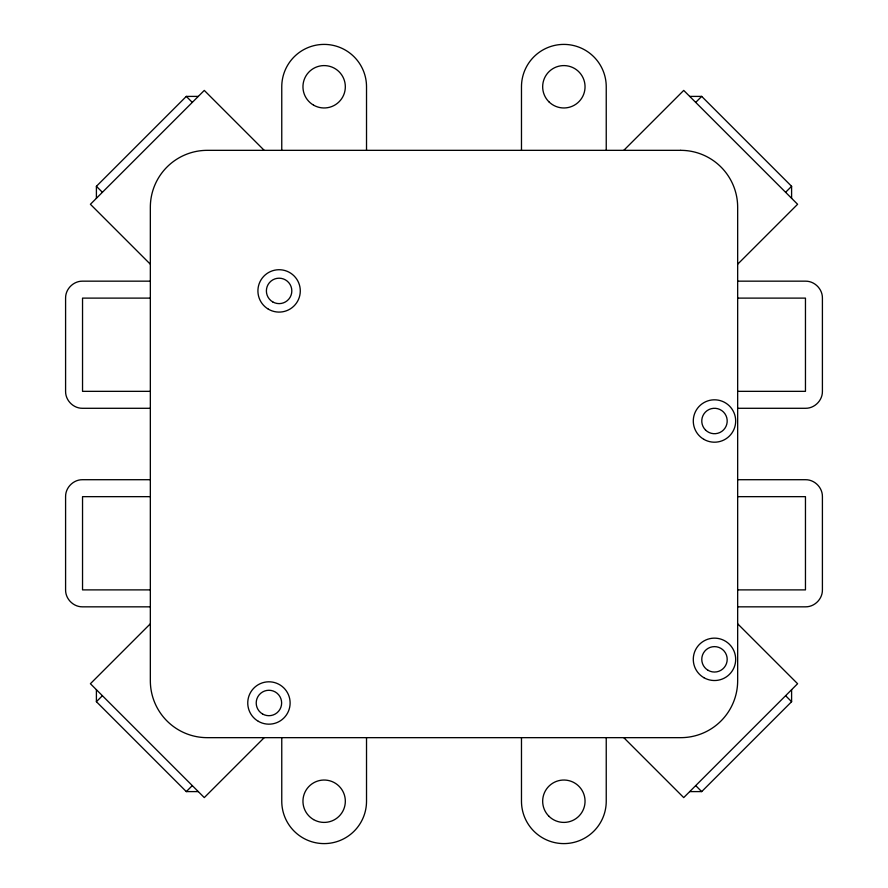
<?xml version="1.0" encoding="UTF-8"?>
<svg xmlns="http://www.w3.org/2000/svg" width="888" height="888" viewBox="0 0 888 888"><rect width="100%" height="100%" fill="white"/><g stroke="black" fill="none" stroke-linecap="round" stroke-linejoin="round"><path stroke-width="1.33" d="M96.404 198.29L96.404 186.302L186.302 96.404L198.29 96.404M150.338 623.787L90.41 683.716L204.284 797.591L264.213 737.662M623.787 150.338L683.716 90.41L797.591 204.284L737.662 264.213M198.29 791.596L186.302 791.596L96.404 701.698L102.398 695.704M695.704 102.398L701.698 96.404L791.596 186.302L791.596 198.29M186.302 791.596L192.296 785.603M785.603 192.296L791.596 186.302M689.71 791.596L701.698 791.596L791.596 701.698L791.596 689.71M689.71 96.404L701.698 96.404M150.338 281.163L82.54 281.163C73.449 280.997 65.423 289.022 65.59 298.113L65.59 391.342C65.423 400.433 73.449 408.458 82.54 408.291L150.338 408.291M737.662 281.163L805.46 281.163C814.551 280.997 822.577 289.022 822.41 298.113L822.41 391.342C822.577 400.433 814.551 408.458 805.46 408.291L737.662 408.291M150.338 298.113L82.54 298.113L82.54 391.342L150.338 391.342M737.662 298.113L805.46 298.113L805.46 391.342L737.662 391.342M150.338 479.709L82.54 479.709C73.449 479.542 65.423 487.568 65.59 496.658L65.59 589.887C65.423 598.978 73.449 607.004 82.54 606.837L150.338 606.837M737.662 479.709L805.46 479.709C814.551 479.542 822.577 487.568 822.41 496.658L822.41 589.887C822.577 598.978 814.551 607.004 805.46 606.837L737.662 606.837M150.338 496.658L82.54 496.658L82.54 589.887L150.338 589.887M737.662 496.658L805.46 496.658L805.46 589.887L737.662 589.887M264.213 150.338L204.284 90.41L90.41 204.284L150.338 264.213M737.662 623.787L797.591 683.716L683.716 797.591L623.787 737.662M186.302 96.404L192.296 102.398M785.603 695.704L791.596 701.698M96.404 186.302L102.398 192.296M695.704 785.603L701.698 791.596M606.238 150.338L606.238 86.78A42.38 42.38 0 0 0 563.858 44.4A42.38 42.38 0 0 0 521.478 86.78L521.478 150.338M606.238 737.662L606.238 801.22A42.38 42.38 0 0 1 563.858 843.6A42.38 42.38 0 0 1 521.478 801.22L521.478 737.662M366.522 150.338L366.522 86.78A42.38 42.38 0 0 0 324.142 44.4A42.38 42.38 0 0 0 281.762 86.78L281.762 150.338M366.522 737.662L366.522 801.22A42.38 42.38 0 0 1 324.142 843.6A42.38 42.38 0 0 1 281.762 801.22L281.762 737.662M96.404 689.71L96.404 701.698M680.719 150.338L207.281 150.338A56.932 56.932 0 0 0 150.338 207.281L150.338 680.719A56.932 56.932 0 0 0 207.281 737.662L680.719 737.662A56.932 56.932 0 0 0 737.662 680.719L737.662 207.281A56.932 56.932 0 0 0 680.719 150.338M703.884 439.36A21.19 21.19 0 0 0 735.675 421.001A21.19 21.19 0 0 0 703.884 402.653A21.19 21.19 0 0 0 703.884 439.36M268.331 309.157A21.19 21.19 0 0 0 300.288 291.109A21.19 21.19 0 0 0 268.676 272.461A21.19 21.19 0 0 0 268.331 309.157M708.125 670.34A12.71 12.71 0 0 0 727.194 659.329A12.71 12.71 0 0 0 708.125 648.329A12.71 12.71 0 0 0 708.125 670.34M262.571 713.996A12.71 12.71 0 0 0 281.64 702.985A12.71 12.71 0 0 0 262.571 691.974A12.71 12.71 0 0 0 262.571 713.996M258.341 721.334A21.19 21.19 0 0 0 290.121 702.985A21.19 21.19 0 0 0 258.341 684.637A21.19 21.19 0 0 0 258.341 721.334M703.884 677.688A21.19 21.19 0 0 0 735.675 659.329A21.19 21.19 0 0 0 703.884 640.981A21.19 21.19 0 0 0 703.884 677.688M272.749 301.92A12.71 12.71 0 0 0 291.819 290.909A12.71 12.71 0 0 0 272.749 279.898A12.71 12.71 0 0 0 272.749 301.92M313.542 105.128A21.19 21.19 0 0 0 345.332 86.78A21.19 21.19 0 0 0 313.542 68.431A21.19 21.19 0 0 0 313.542 105.128M548.873 816.205A21.19 21.19 0 0 0 584.326 806.704A21.19 21.19 0 0 0 558.374 780.752A21.19 21.19 0 0 0 548.873 816.205M313.542 819.569A21.19 21.19 0 0 0 345.332 801.22A21.19 21.19 0 0 0 313.542 782.872A21.19 21.19 0 0 0 313.542 819.569M548.873 101.765A21.19 21.19 0 0 0 584.326 92.263A21.19 21.19 0 0 0 558.374 66.311A21.19 21.19 0 0 0 548.873 101.765M705.494 429.992A12.71 12.71 0 0 0 726.761 424.298A12.71 12.71 0 0 0 711.188 408.724A12.71 12.71 0 0 0 705.494 429.992"/></g></svg>
